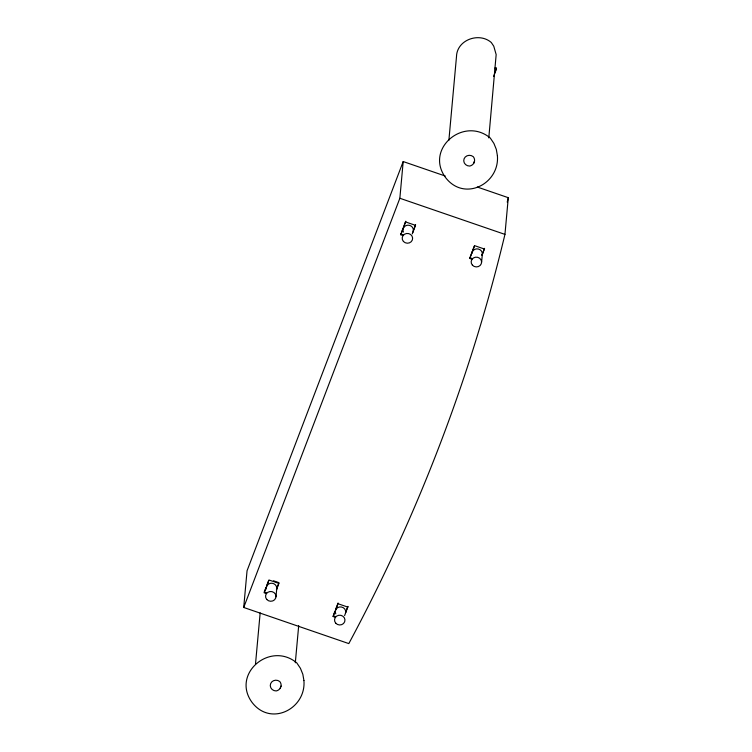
<?xml version="1.0" encoding="UTF-8"?>
<svg xmlns="http://www.w3.org/2000/svg" width="752" height="752" viewBox="0 0 752 752"><rect width="100%" height="100%" fill="white"/><g stroke="black" fill="none" stroke-linecap="round" stroke-linejoin="round"><path stroke-width="1.13" d="M477.313 187.041L508.286 197.691L504.949 234.389A1923.663 1797.092 5.2 0 1 348.806 643.59L243.714 607.466L247.051 570.759L403.194 161.558L445.231 176.015M255.511 663.95L260.164 612.861M275.993 596.825L276.745 588.553M295.31 662.794L298.694 625.636M335.326 617.26L333.136 616.508L333.202 615.785L335.392 616.546M335.571 610.116L335.636 609.393M344.613 615.634L347.932 606.385L345.497 612.786M243.714 607.466L399.857 198.265L403.194 161.558M402.978 235.508L400.797 234.746L402.489 229.764M403.232 228.354L405.742 221.238L400.797 234.746M448.888 140.229L456.492 56.635C456.84 39.8 479.09 31.904 491.263 42.469L493.763 46.182L496.16 54.595L488.791 137.907M471.946 259.214L469.765 258.462L471.861 252.409M472.2 252.061L472.265 251.347M493.65 76.366L496.329 69.325L496.442 68.169L495.117 67.708M481.581 262.476L482.342 254.204M471.918 253.311A5.226 4.888 5.2 0 1 478.216 248.987A5.226 4.888 5.2 0 1 482.051 255.454L484.561 248.339L482.117 254.731M281.051 686.04L280.195 688.259A6.345 5.931 5.2 0 1 276.172 690.938A5.743 5.367 5.2 0 1 270.607 683.7A5.743 5.367 5.2 0 1 279.763 681.538A6.345 5.931 5.2 0 1 281.051 686.04L280.195 688.259M474.521 161.154L473.675 163.381A6.345 5.931 5.2 0 1 469.652 166.06A5.743 5.367 5.2 0 1 464.078 158.822A5.743 5.367 5.2 0 1 473.243 156.66A6.345 5.931 5.2 0 1 474.521 161.154L473.675 163.381M265.86 587.82L264.234 592.078L266.424 592.83M266.669 585.686L268.708 580.356M276.933 588.008L278.964 582.678L273.493 580.798M413.149 231.024L415.593 224.632M412.275 233.872L415.527 225.346L405.676 221.962M494.525 73.188L496.442 68.169M333.606 614.722L334.828 611.526M336.05 608.33L338.08 603.001M472.67 250.275L474.296 246.017M333.136 616.508L338.015 603.724L347.866 607.108M469.765 258.462L474.644 245.669L484.495 249.062M495.013 68.874L496.329 69.325M399.857 198.265L504.949 234.389M400.854 234.032L403.044 234.784M469.821 257.739L472.012 258.491M266.358 593.554L264.168 592.802L269.047 580.018L278.898 583.402L276.463 589.794A5.226 4.888 5.2 0 0 271.951 583.232A5.226 4.888 5.2 0 0 266.396 588.929M508.286 197.691A1923.663 1797.092 5.2 0 1 507.224 202.119M335.777 613.858A5.226 4.888 5.2 0 1 339.556 606.986A5.226 4.888 5.2 0 1 345.713 612.26M413.083 231.748A5.226 4.888 5.2 0 1 412.463 232.876M403.439 232.095A5.226 4.888 5.2 0 1 407.208 225.233A5.226 4.888 5.2 0 1 413.374 230.497M303.921 680.532C306.337 708.685 270.776 727.137 252.005 702.34C231.052 673.679 270.316 640.817 296.805 662.907L300.424 668.312L302.83 674.262L303.921 680.532M497.401 155.655C499.817 183.808 464.257 202.25 445.485 177.463C424.532 148.802 463.796 115.94 490.285 138.03L493.904 143.425L496.311 149.385L497.401 155.655M335.768 623.211A5.226 4.888 5.2 0 0 344.67 621.772A5.226 4.888 5.2 0 0 338.804 615.268A5.226 4.888 5.2 0 0 335.768 623.211M266.8 599.504A5.226 4.888 5.2 0 0 275.702 598.066A5.226 4.888 5.2 0 0 269.836 591.551A5.226 4.888 5.2 0 0 266.8 599.504M403.429 241.448A5.226 4.888 5.2 0 0 412.331 240.02A5.226 4.888 5.2 0 0 406.456 233.505A5.226 4.888 5.2 0 0 403.429 241.448M472.397 265.155A5.226 4.888 5.2 0 0 481.299 263.726A5.226 4.888 5.2 0 0 475.424 257.212A5.226 4.888 5.2 0 0 472.397 265.155"/></g></svg>
